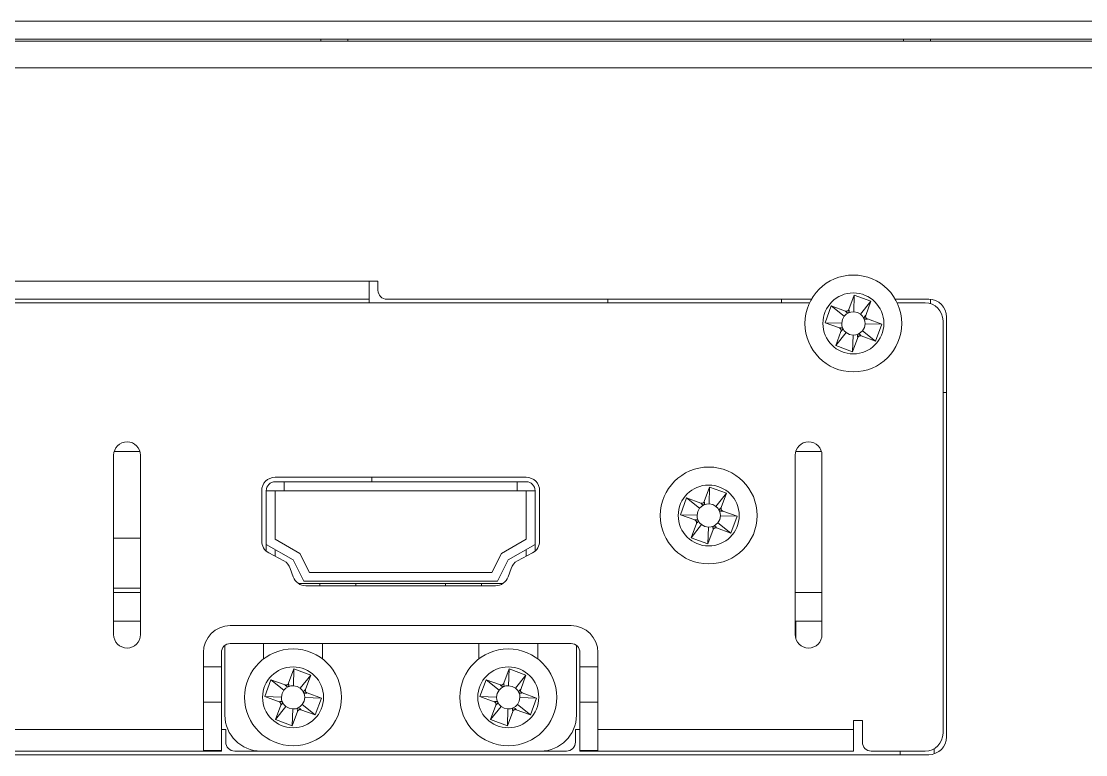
# Model space of a CAD drawing. Header units: millimetres. Extents: x 5 to 589, y 5 to 415.
# Drawn here: x 122.92 to 152.6, y 349.25 to 369.7 of the extents above; entities that cross this region are included whole.
import ezdxf

# ---------------------------------------------------------------- set-up
doc = ezdxf.new("R2010")
doc.units = ezdxf.units.MM

msp = doc.modelspace()

# ---------------------------------------------------------------- linework, layer by layer
at = {"color": 7, "linetype": 'Continuous', "lineweight": 15}
for p, q in [((83.7734, 369.699), (298.2734, 369.699)), ((83.7734, 369.199), (298.2734, 369.199)), ((84.2234, 369.149), (297.8234, 369.149)), ((131.2734, 369.149), (131.2734, 369.199)), ((132.0234, 369.149), (132.0234, 369.199)), ((147.5234, 369.199), (147.5234, 369.149)), ((148.2734, 369.199), (148.2734, 369.149)), ((84.2234, 368.399), (297.8234, 368.399)), ((132.6184, 362.449), (105.6184, 362.449)), ((132.8684, 362.449), (132.6184, 362.449)), ((132.6184, 362.449), (132.6184, 361.949)), ((132.8684, 362.199), (132.8684, 362.449)), ((93.3449, 361.849), (144.902, 361.849)), ((132.6184, 361.949), (105.6184, 361.949)), ((132.6184, 361.949), (132.6184, 361.849)), ((144.9543, 361.949), (133.1184, 361.949)), ((139.2734, 361.949), (139.2734, 361.849)), ((144.1234, 361.949), (144.1234, 361.849)), ((146.1445, 362.0643), (145.9993, 361.6647)), ((146.1321, 361.5989), (146.1445, 362.0643)), ((146.6144, 361.8936), (146.1445, 362.0643)), ((146.3253, 361.5287), (146.6144, 361.8936)), ((146.4693, 361.494), (146.6144, 361.8936)), ((148.2234, 361.949), (147.2926, 361.949)), ((147.3449, 361.849), (148.1234, 361.849)), ((145.5038, 361.765), (145.3331, 361.295)), ((145.8687, 361.4758), (145.5038, 361.765)), ((145.9034, 361.6199), (145.5038, 361.765)), ((145.7986, 361.2826), (145.3331, 361.295)), ((145.3331, 361.295), (145.7328, 361.1499)), ((146.4483, 361.2653), (146.9137, 361.253)), ((146.9137, 361.253), (146.5141, 361.3981)), ((146.7431, 360.783), (146.9137, 361.253)), ((148.6234, 361.349), (148.6234, 349.849)), ((148.7234, 349.749), (148.7234, 361.449)), ((145.7776, 361.054), (145.6324, 360.6544)), ((145.9216, 361.0193), (145.6324, 360.6544)), ((146.1148, 360.9491), (146.1024, 360.4837)), ((146.3435, 360.9281), (146.7431, 360.783)), ((146.3782, 361.0721), (146.7431, 360.783)), ((145.6324, 360.6544), (146.1024, 360.4837)), ((146.1024, 360.4837), (146.2475, 360.8833)), ((148.7234, 359.349), (148.6234, 359.349)), ((126.2349, 357.699), (125.512, 357.699)), ((145.2349, 357.699), (144.512, 357.699)), ((125.4984, 357.599), (125.4984, 352.599)), ((126.2484, 352.599), (126.2484, 357.599)), ((144.4984, 357.599), (144.4984, 352.599)), ((145.2484, 352.599), (145.2484, 357.599)), ((137.0009, 356.984), (130.0009, 356.984)), ((130.0009, 356.859), (130.2509, 356.859)), ((130.2509, 356.859), (130.2509, 356.609)), ((130.2509, 356.859), (136.7509, 356.859)), ((132.7009, 356.859), (132.7009, 356.984)), ((136.7509, 356.859), (136.7509, 356.609)), ((136.7509, 356.859), (137.0009, 356.859)), ((129.6259, 356.609), (129.6259, 355.209)), ((130.0009, 356.609), (129.7509, 356.609)), ((129.7509, 356.609), (129.7509, 355.109)), ((130.2509, 356.609), (130.0009, 356.609)), ((130.0009, 356.609), (130.0009, 355.2547)), ((136.7509, 356.609), (130.2509, 356.609)), ((137.0009, 356.609), (136.7509, 356.609)), ((137.0009, 355.2547), (137.0009, 356.609)), ((137.2509, 356.609), (137.0009, 356.609)), ((137.2509, 355.109), (137.2509, 356.609)), ((137.3759, 355.209), (137.3759, 356.609)), ((142.112, 356.7093), (141.9668, 356.3097)), ((142.0996, 356.2439), (142.112, 356.7093)), ((142.5819, 356.5386), (142.112, 356.7093)), ((142.2928, 356.1737), (142.5819, 356.5386)), ((142.4368, 356.139), (142.5819, 356.5386)), ((141.4713, 356.41), (141.3006, 355.94)), ((141.8362, 356.1208), (141.4713, 356.41)), ((141.8709, 356.2649), (141.4713, 356.41)), ((141.7661, 355.9276), (141.3006, 355.94)), ((141.3006, 355.94), (141.7003, 355.7949)), ((142.4158, 355.9103), (142.8812, 355.898)), ((142.8812, 355.898), (142.4816, 356.0431)), ((142.7106, 355.428), (142.8812, 355.898)), ((141.7451, 355.699), (141.5999, 355.2994)), ((141.8891, 355.6643), (141.5999, 355.2994)), ((142.0823, 355.5941), (142.0699, 355.1287)), ((142.311, 355.5731), (142.7106, 355.428)), ((142.3457, 355.7171), (142.7106, 355.428)), ((126.2484, 355.284), (125.4984, 355.284)), ((141.5999, 355.2994), (142.0699, 355.1287)), ((142.0699, 355.1287), (142.215, 355.5283)), ((129.7509, 355.109), (130.5009, 354.684)), ((129.7509, 355.109), (129.7509, 354.9295)), ((130.0009, 355.2547), (130.6905, 354.8639)), ((130.0009, 354.9673), (130.0009, 354.784)), ((136.3114, 354.8639), (137.0009, 355.2547)), ((136.5009, 354.684), (137.2509, 355.109)), ((137.0009, 354.9673), (137.0009, 354.784)), ((137.2509, 355.109), (137.2509, 354.9295)), ((129.8245, 354.8781), (130.2462, 354.6532)), ((130.5009, 354.684), (130.8009, 354.084)), ((130.6905, 354.8639), (130.9554, 354.334)), ((136.0464, 354.334), (136.3114, 354.8639)), ((136.2009, 354.084), (136.5009, 354.684)), ((136.7557, 354.6532), (137.1774, 354.8781)), ((130.4241, 354.4451), (130.5051, 354.2112)), ((136.4968, 354.2112), (136.5778, 354.4451)), ((130.8009, 354.084), (136.2009, 354.084)), ((130.9554, 354.334), (136.0464, 354.334)), ((126.2484, 353.8965), (125.4984, 353.8965)), ((131.2509, 354.019), (130.6559, 354.019)), ((130.8594, 353.959), (136.1425, 353.959)), ((131.2509, 354.019), (131.2509, 353.959)), ((131.2509, 354.019), (132.2509, 354.019)), ((132.2509, 354.019), (132.2509, 353.959)), ((134.7509, 354.019), (132.2509, 354.019)), ((134.7509, 354.019), (134.7509, 353.959)), ((134.7509, 354.019), (135.7509, 354.019)), ((135.7509, 354.019), (135.7509, 353.959)), ((136.3459, 354.019), (135.7509, 354.019)), ((125.4984, 353.769), (126.2484, 353.769)), ((144.4984, 353.769), (145.2484, 353.769)), ((125.4984, 352.969), (126.2484, 352.969)), ((144.4984, 352.969), (145.2484, 352.969)), ((144.5159, 352.4858), (144.5159, 352.969)), ((128.7509, 352.849), (138.2509, 352.849)), ((128.6009, 350.349), (128.6009, 352.299)), ((128.7509, 352.349), (138.2509, 352.349)), ((129.6759, 352.349), (129.6759, 351.9176)), ((131.3259, 351.9176), (131.3259, 352.349)), ((135.6759, 352.349), (135.6759, 351.9176)), ((137.3259, 351.9176), (137.3259, 352.349)), ((138.4009, 350.349), (138.4009, 352.299)), ((128.0009, 351.6961), (128.0009, 352.099)), ((128.5009, 351.6961), (128.5009, 352.099)), ((138.5009, 352.099), (138.5009, 351.6961)), ((139.0009, 352.099), (139.0009, 351.6961)), ((128.0009, 351.6961), (128.5009, 351.6961)), ((128.0009, 350.7097), (128.0009, 351.6961)), ((128.5009, 351.6961), (128.5009, 350.7097)), ((130.522, 351.6393), (130.3768, 351.2397)), ((130.5096, 351.1739), (130.522, 351.6393)), ((130.9919, 351.4686), (130.522, 351.6393)), ((130.7028, 351.1037), (130.9919, 351.4686)), ((130.8468, 351.069), (130.9919, 351.4686)), ((136.522, 351.6393), (136.3768, 351.2397)), ((136.5096, 351.1739), (136.522, 351.6393)), ((136.9919, 351.4686), (136.522, 351.6393)), ((136.7028, 351.1037), (136.9919, 351.4686)), ((136.8468, 351.069), (136.9919, 351.4686)), ((138.5009, 351.6961), (139.0009, 351.6961)), ((138.5009, 350.7097), (138.5009, 351.6961)), ((139.0009, 351.6961), (139.0009, 350.7097)), ((129.8813, 351.34), (129.7106, 350.87)), ((130.2462, 351.0508), (129.8813, 351.34)), ((130.2809, 351.1949), (129.8813, 351.34)), ((135.8813, 351.34), (135.7106, 350.87)), ((136.2462, 351.0508), (135.8813, 351.34)), ((136.2809, 351.1949), (135.8813, 351.34)), ((130.1761, 350.8576), (129.7106, 350.87)), ((129.7106, 350.87), (130.1103, 350.7249)), ((130.8258, 350.8403), (131.2912, 350.828)), ((131.2912, 350.828), (130.8916, 350.9731)), ((131.1206, 350.358), (131.2912, 350.828)), ((136.1761, 350.8576), (135.7106, 350.87)), ((135.7106, 350.87), (136.1103, 350.7249)), ((136.8258, 350.8403), (137.2912, 350.828)), ((137.2912, 350.828), (136.8916, 350.9731)), ((137.1206, 350.358), (137.2912, 350.828)), ((128.5009, 350.7097), (128.0009, 350.7097)), ((128.0009, 349.3626), (128.0009, 350.7097)), ((128.5009, 350.7097), (128.5009, 349.3626)), ((130.1551, 350.629), (130.0099, 350.2294)), ((130.2991, 350.5943), (130.0099, 350.2294)), ((130.4923, 350.5241), (130.4799, 350.0587)), ((130.7557, 350.6471), (131.1206, 350.358)), ((136.1551, 350.629), (136.0099, 350.2294)), ((136.2991, 350.5943), (136.0099, 350.2294)), ((136.4923, 350.5241), (136.4799, 350.0587)), ((136.7557, 350.6471), (137.1206, 350.358)), ((139.0009, 350.7097), (138.5009, 350.7097)), ((138.5009, 349.3626), (138.5009, 350.7097)), ((139.0009, 349.3626), (139.0009, 350.7097)), ((130.0099, 350.2294), (130.4799, 350.0587)), ((130.4799, 350.0587), (130.625, 350.4583)), ((130.721, 350.5031), (131.1206, 350.358)), ((136.0099, 350.2294), (136.4799, 350.0587)), ((136.4799, 350.0587), (136.625, 350.4583)), ((136.721, 350.5031), (137.1206, 350.358)), ((128.6234, 349.949), (128.5009, 349.949)), ((128.6234, 349.949), (128.6234, 349.599)), ((138.3734, 349.599), (138.3734, 349.949)), ((138.5009, 349.949), (138.3734, 349.949)), ((146.1234, 349.949), (146.1234, 350.199)), ((146.1234, 350.199), (146.3734, 350.199)), ((146.1234, 349.949), (146.1234, 349.349)), ((146.3734, 350.199), (146.3734, 349.599)), ((128.0009, 349.349), (92.1234, 349.349)), ((128.0009, 349.3626), (128.5009, 349.3626)), ((128.0009, 349.349), (128.0009, 349.3626)), ((128.5009, 349.349), (128.0009, 349.349)), ((128.5009, 349.3626), (128.5009, 349.349)), ((128.8734, 349.349), (129.6009, 349.349)), ((137.4009, 349.349), (129.6009, 349.349)), ((137.4009, 349.349), (138.1234, 349.349)), ((138.5009, 349.3626), (139.0009, 349.3626)), ((138.5009, 349.349), (138.5009, 349.3626)), ((139.0009, 349.349), (138.5009, 349.349)), ((139.0009, 349.3626), (139.0009, 349.349)), ((146.1234, 349.349), (139.0009, 349.349)), ((148.1234, 349.349), (146.6234, 349.349)), ((147.4284, 349.249), (147.4284, 349.349)), ((148.3734, 349.416), (148.3734, 349.272)), ((90.0234, 349.249), (148.2234, 349.249))]:
    msp.add_line(p, q, dxfattribs=at)
at = {"color": 8, "linetype": 'Continuous', "lineweight": 15}
for p, q in [((148.2734, 361.9465), (148.2734, 361.826)), ((92.1234, 349.949), (128.0009, 349.949)), ((139.0009, 349.949), (146.1234, 349.949))]:
    msp.add_line(p, q, dxfattribs=at)
at = {"color": 7, "linetype": 'Continuous', "lineweight": 15, "flags": 128}
for points in [[(145.9859, 361.5684), (145.9219, 361.529), (145.8687, 361.4758)], [(146.1321, 361.5989), (146.0572, 361.5922), (145.9859, 361.5684)], [(146.3253, 361.5287), (146.2345, 361.5798), (146.1321, 361.5989)], [(146.4179, 361.4116), (146.3784, 361.4756), (146.3253, 361.5287)], [(145.8687, 361.4758), (145.8176, 361.385), (145.7986, 361.2826)], [(145.7986, 361.2826), (145.8052, 361.2077), (145.829, 361.1364)], [(146.3782, 361.0721), (146.4293, 361.1629), (146.4483, 361.2653)], [(146.4483, 361.2653), (146.4417, 361.3402), (146.4179, 361.4116)], [(145.829, 361.1364), (145.8684, 361.0724), (145.9216, 361.0193)], [(145.9216, 361.0193), (146.0124, 360.9682), (146.1148, 360.9491)], [(146.1148, 360.9491), (146.1897, 360.9558), (146.261, 360.9795)], [(146.261, 360.9795), (146.325, 361.019), (146.3782, 361.0721)], [(141.9534, 356.2134), (141.8894, 356.174), (141.8362, 356.1208)], [(142.0996, 356.2439), (142.0247, 356.2372), (141.9534, 356.2134)], [(142.2928, 356.1737), (142.202, 356.2248), (142.0996, 356.2439)], [(142.3854, 356.0566), (142.3459, 356.1206), (142.2928, 356.1737)], [(141.8362, 356.1208), (141.7851, 356.03), (141.7661, 355.9276)], [(141.7661, 355.9276), (141.7727, 355.8527), (141.7965, 355.7814)], [(142.3457, 355.7171), (142.3968, 355.8079), (142.4158, 355.9103)], [(142.4158, 355.9103), (142.4092, 355.9852), (142.3854, 356.0566)], [(141.7965, 355.7814), (141.8359, 355.7174), (141.8891, 355.6643)], [(141.8891, 355.6643), (141.9799, 355.6132), (142.0823, 355.5941)], [(142.0823, 355.5941), (142.1572, 355.6008), (142.2285, 355.6245)], [(142.2285, 355.6245), (142.2925, 355.664), (142.3457, 355.7171)], [(130.3634, 351.1434), (130.2994, 351.104), (130.2462, 351.0508)], [(130.5096, 351.1739), (130.4347, 351.1672), (130.3634, 351.1434)], [(130.7028, 351.1037), (130.612, 351.1548), (130.5096, 351.1739)], [(130.7954, 350.9866), (130.7559, 351.0506), (130.7028, 351.1037)], [(136.3634, 351.1434), (136.2994, 351.104), (136.2462, 351.0508)], [(136.5096, 351.1739), (136.4347, 351.1672), (136.3634, 351.1434)], [(136.7028, 351.1037), (136.612, 351.1548), (136.5096, 351.1739)], [(136.7954, 350.9866), (136.7559, 351.0506), (136.7028, 351.1037)], [(130.2462, 351.0508), (130.1951, 350.96), (130.1761, 350.8576)], [(130.1761, 350.8576), (130.1827, 350.7827), (130.2065, 350.7114)], [(130.7557, 350.6471), (130.8068, 350.7379), (130.8258, 350.8403)], [(130.8258, 350.8403), (130.8192, 350.9152), (130.7954, 350.9866)], [(136.2462, 351.0508), (136.1951, 350.96), (136.1761, 350.8576)], [(136.1761, 350.8576), (136.1827, 350.7827), (136.2065, 350.7114)], [(136.7557, 350.6471), (136.8068, 350.7379), (136.8258, 350.8403)], [(136.8258, 350.8403), (136.8192, 350.9152), (136.7954, 350.9866)], [(130.2065, 350.7114), (130.2459, 350.6474), (130.2991, 350.5943)], [(130.2991, 350.5943), (130.3899, 350.5432), (130.4923, 350.5241)], [(130.4923, 350.5241), (130.5672, 350.5308), (130.6385, 350.5545)], [(130.6385, 350.5545), (130.7025, 350.594), (130.7557, 350.6471)], [(136.2065, 350.7114), (136.2459, 350.6474), (136.2991, 350.5943)], [(136.2991, 350.5943), (136.3899, 350.5432), (136.4923, 350.5241)], [(136.4923, 350.5241), (136.5672, 350.5308), (136.6385, 350.5545)], [(136.6385, 350.5545), (136.7025, 350.594), (136.7557, 350.6471)]]:
    msp.add_lwpolyline(points, dxfattribs=at)
at = {"color": 7, "linetype": 'Continuous', "lineweight": 15}
for centre, radius in [((146.1234, 361.274), 1.35), ((146.1234, 361.274), 0.85), ((142.0909, 355.919), 1.35), ((142.0909, 355.919), 0.85), ((130.5009, 350.849), 1.35), ((136.5009, 350.849), 1.35), ((130.5009, 350.849), 0.85), ((136.5009, 350.849), 0.85)]:
    msp.add_circle(centre, radius, dxfattribs=at)
for centre, radius, start, end in [((133.1184, 362.199), 0.25, 180, 270), ((148.1234, 361.349), 0.5, 0, 90), ((148.2234, 361.449), 0.5, 0, 90), ((125.8734, 357.599), 0.375, 0, 180), ((144.8734, 357.599), 0.375, 0, 180), ((130.0009, 356.609), 0.375, 90, 180), ((130.0009, 356.609), 0.25, 90, 180), ((137.0009, 356.609), 0.375, 0, 90), ((137.0009, 356.609), 0.25, 0, 90), ((130.0009, 355.209), 0.375, 180, 241.92751), ((137.0009, 355.209), 0.375, 298.07249, 0), ((130.0697, 354.3223), 0.375, 19.10806, 61.92751), ((136.9321, 354.3223), 0.375, 118.07249, 160.89194), ((130.8594, 354.334), 0.375, 199.10806, 270), ((136.1425, 354.334), 0.375, 270, 340.89194), ((125.8734, 352.599), 0.375, 180, 0), ((128.7509, 352.099), 0.75, 90, 180), ((138.2509, 352.099), 0.75, 0, 90), ((144.8734, 352.599), 0.375, 180, 0), ((128.7509, 352.099), 0.25, 90, 180), ((138.2509, 352.099), 0.25, 0, 90), ((129.6009, 350.349), 1, 180, 270), ((137.4009, 350.349), 1, 270, 0), ((148.1234, 349.849), 0.5, 270, 0), ((148.2234, 349.749), 0.5, 270, 0), ((128.8734, 349.599), 0.25, 180, 270), ((138.1234, 349.599), 0.25, 270, 0), ((146.6234, 349.599), 0.25, 180, 270)]:
    msp.add_arc(centre, radius, start, end, dxfattribs=at)
for points, knots in [([(145.9034, 361.6199), (145.9116, 361.6178), (145.928, 361.6136), (145.9535, 361.618), (145.9759, 361.6301), (145.9915, 361.6468), (145.9971, 361.6596), (145.9993, 361.6647)], [0, 0, 0, 0, 0.21490225, 0.42980235, 0.64426224, 0.85854953, 1, 1, 1, 1]), ([(145.9859, 361.5684), (145.9857, 361.5684), (145.962, 361.5627), (145.927, 361.5902), (145.9082, 361.6114), (145.905, 361.6183), (145.9034, 361.6199), (145.9034, 361.6199)], [0, 0, 0, 0, 0.0032264, 0.5053784, 0.9382955, 0.9999503, 1, 1, 1, 1]), ([(145.9993, 361.6647), (145.9993, 361.6647), (145.9993, 361.6631), (146.0034, 361.6535), (146.006, 361.6334), (146.0056, 361.6032), (145.9993, 361.5846), (145.9929, 361.5748), (145.9886, 361.5704), (145.986, 361.5685), (145.9859, 361.5684)], [0, 0, 0, 0, 0.0000493, 0.0616552, 0.4942295, 0.7445431, 0.8703262, 0.9334757, 0.9967776, 1, 1, 1, 1]), ([(146.4179, 361.4116), (146.4179, 361.4117), (146.4122, 361.4353), (146.4424, 361.4705), (146.4555, 361.4893), (146.4693, 361.4924), (146.4693, 361.494), (146.4693, 361.494)], [0, 0, 0, 0, 0.003225, 0.5053787, 0.9382954, 0.9999507, 1, 1, 1, 1]), ([(146.4693, 361.494), (146.4672, 361.4858), (146.463, 361.4694), (146.4675, 361.4439), (146.4796, 361.4215), (146.4963, 361.4059), (146.509, 361.4003), (146.5141, 361.3981)], [0, 0, 0, 0, 0.214889, 0.42980797, 0.64426032, 0.85854007, 1, 1, 1, 1]), ([(146.5141, 361.3981), (146.5141, 361.3981), (146.5126, 361.3981), (146.5029, 361.394), (146.4828, 361.3914), (146.4526, 361.3918), (146.4341, 361.3981), (146.4242, 361.4045), (146.4199, 361.4089), (146.418, 361.4114), (146.4179, 361.4116)], [0, 0, 0, 0, 0.00004931, 0.0616559, 0.49422964, 0.74454168, 0.87032583, 0.93347493, 0.99677672, 1, 1, 1, 1]), ([(145.7328, 361.1499), (145.7328, 361.1499), (145.7343, 361.1514), (145.744, 361.1487), (145.764, 361.1579), (145.7942, 361.156), (145.8128, 361.1498), (145.8226, 361.1434), (145.827, 361.1391), (145.8289, 361.1365), (145.829, 361.1364)], [0, 0, 0, 0, 0.0000497, 0.0616561, 0.4942298, 0.7445418, 0.8703259, 0.933475, 0.9967767, 1, 1, 1, 1]), ([(145.7776, 361.054), (145.7797, 361.0622), (145.7839, 361.0786), (145.7794, 361.1041), (145.7673, 361.1265), (145.7506, 361.1421), (145.7378, 361.1477), (145.7328, 361.1499)], [0, 0, 0, 0, 0.2148644, 0.4297901, 0.6442492, 0.8585356, 1, 1, 1, 1]), ([(145.829, 361.1364), (145.829, 361.1363), (145.8347, 361.1127), (145.8045, 361.0747), (145.7914, 361.0641), (145.7776, 361.054), (145.7776, 361.054), (145.7776, 361.054)], [0, 0, 0, 0, 0.003225, 0.505379, 0.9382953, 0.999951, 1, 1, 1, 1]), ([(146.2475, 360.8833), (146.2475, 360.8833), (146.2475, 360.8849), (146.2434, 360.8945), (146.2409, 360.9146), (146.2413, 360.9448), (146.2476, 360.9634), (146.254, 360.9732), (146.2583, 360.9775), (146.2609, 360.9794), (146.261, 360.9795)], [0, 0, 0, 0, 0.0000493, 0.0616558, 0.494229, 0.7445423, 0.8703265, 0.9334749, 0.9967767, 1, 1, 1, 1]), ([(146.3435, 360.9281), (146.3353, 360.9302), (146.3188, 360.9344), (146.2933, 360.9299), (146.271, 360.9179), (146.2554, 360.9011), (146.2498, 360.8884), (146.2475, 360.8833)], [0, 0, 0, 0, 0.214899, 0.42979086, 0.64426264, 0.85852315, 1, 1, 1, 1]), ([(146.261, 360.9795), (146.2612, 360.9796), (146.2849, 360.9851), (146.3199, 360.9579), (146.3387, 360.9366), (146.3419, 360.9297), (146.3435, 360.9281), (146.3435, 360.9281)], [0, 0, 0, 0, 0.0032261, 0.5053783, 0.9382955, 0.9999503, 1, 1, 1, 1]), ([(141.8709, 356.2649), (141.8791, 356.2628), (141.8955, 356.2586), (141.921, 356.263), (141.9434, 356.2751), (141.959, 356.2918), (141.9646, 356.3046), (141.9668, 356.3097)], [0, 0, 0, 0, 0.2148964, 0.4297885, 0.644253, 0.8585372, 1, 1, 1, 1]), ([(141.9534, 356.2134), (141.9532, 356.2134), (141.9295, 356.2078), (141.8945, 356.2365), (141.8757, 356.2537), (141.8725, 356.2641), (141.8709, 356.2649), (141.8709, 356.2649)], [0, 0, 0, 0, 0.0032263, 0.5053786, 0.9382955, 0.9999506, 1, 1, 1, 1]), ([(141.9668, 356.3097), (141.9668, 356.3097), (141.9668, 356.3081), (141.9709, 356.2985), (141.9735, 356.2784), (141.9731, 356.2482), (141.9668, 356.2296), (141.9604, 356.2198), (141.9561, 356.2154), (141.9535, 356.2135), (141.9534, 356.2134)], [0, 0, 0, 0, 0.00004931, 0.06165544, 0.49422953, 0.74454235, 0.87032595, 0.93347489, 0.99677672, 1, 1, 1, 1]), ([(142.3854, 356.0566), (142.3854, 356.0567), (142.3797, 356.0803), (142.4099, 356.1169), (142.423, 356.1316), (142.4368, 356.1382), (142.4368, 356.139), (142.4368, 356.139)], [0, 0, 0, 0, 0.0032257, 0.505379, 0.9382954, 0.9999509, 1, 1, 1, 1]), ([(142.4816, 356.0431), (142.4816, 356.0431), (142.4801, 356.0431), (142.4704, 356.039), (142.4503, 356.0364), (142.4201, 356.0368), (142.4016, 356.0431), (142.3917, 356.0495), (142.3874, 356.0539), (142.3855, 356.0564), (142.3854, 356.0566)], [0, 0, 0, 0, 0.0000493, 0.0616558, 0.4942298, 0.744542, 0.8703262, 0.9334749, 0.9967767, 1, 1, 1, 1]), ([(142.4368, 356.139), (142.4347, 356.1308), (142.4305, 356.1144), (142.435, 356.0889), (142.4471, 356.0665), (142.4638, 356.0509), (142.4765, 356.0453), (142.4816, 356.0431)], [0, 0, 0, 0, 0.2148786, 0.4297871, 0.6442446, 0.8585296, 1, 1, 1, 1]), ([(141.7003, 355.7949), (141.7003, 355.7949), (141.7003, 355.7949), (141.7168, 355.799), (141.7302, 355.8016), (141.7619, 355.8011), (141.7803, 355.7948), (141.7901, 355.7885), (141.7945, 355.7841), (141.7964, 355.7815), (141.7965, 355.7814)], [0, 0, 0, 0, 0.0000489, 0.0616555, 0.4942296, 0.7445419, 0.8703261, 0.9334749, 0.9967767, 1, 1, 1, 1]), ([(141.7451, 355.699), (141.7472, 355.7072), (141.7514, 355.7236), (141.7469, 355.7491), (141.7348, 355.7715), (141.7181, 355.7871), (141.7053, 355.7927), (141.7003, 355.7949)], [0, 0, 0, 0, 0.21488471, 0.42979932, 0.644263, 0.85855408, 1, 1, 1, 1]), ([(141.7965, 355.7814), (141.7965, 355.7813), (141.8022, 355.7576), (141.772, 355.7211), (141.7589, 355.7064), (141.7451, 355.6998), (141.7451, 355.699), (141.7451, 355.699)], [0, 0, 0, 0, 0.0032257, 0.505379, 0.9382954, 0.9999509, 1, 1, 1, 1]), ([(142.215, 355.5283), (142.215, 355.5283), (142.215, 355.5299), (142.2109, 355.5395), (142.2084, 355.5596), (142.2088, 355.5898), (142.2151, 355.6084), (142.2215, 355.6182), (142.2258, 355.6225), (142.2284, 355.6244), (142.2285, 355.6245)], [0, 0, 0, 0, 0.00004931, 0.06165544, 0.49422953, 0.74454235, 0.87032595, 0.93347489, 0.99677672, 1, 1, 1, 1]), ([(142.311, 355.5731), (142.3028, 355.5752), (142.2863, 355.5794), (142.2608, 355.5749), (142.2385, 355.5629), (142.2229, 355.5461), (142.2173, 355.5334), (142.215, 355.5283)], [0, 0, 0, 0, 0.2148964, 0.4297885, 0.644253, 0.8585372, 1, 1, 1, 1]), ([(142.2285, 355.6245), (142.2287, 355.6246), (142.2524, 355.6302), (142.2874, 355.6015), (142.3062, 355.5843), (142.3094, 355.5739), (142.311, 355.5731), (142.311, 355.5731)], [0, 0, 0, 0, 0.0032263, 0.5053786, 0.9382955, 0.9999506, 1, 1, 1, 1]), ([(130.2809, 351.1949), (130.2891, 351.1928), (130.3055, 351.1886), (130.331, 351.193), (130.3534, 351.2051), (130.369, 351.2218), (130.3746, 351.2346), (130.3768, 351.2397)], [0, 0, 0, 0, 0.21489802, 0.42979175, 0.64425027, 0.85853618, 1, 1, 1, 1]), ([(130.3634, 351.1434), (130.3632, 351.1434), (130.3397, 351.1378), (130.3044, 351.1652), (130.2857, 351.1863), (130.2825, 351.1933), (130.2809, 351.1949), (130.2809, 351.1949)], [0, 0, 0, 0, 0.0032502, 0.5053785, 0.9383199, 0.9999503, 1, 1, 1, 1]), ([(130.3768, 351.2397), (130.3768, 351.2397), (130.3768, 351.2381), (130.3809, 351.2285), (130.3835, 351.2084), (130.3831, 351.1782), (130.3768, 351.1596), (130.3704, 351.1498), (130.366, 351.1454), (130.3635, 351.1435), (130.3634, 351.1434)], [0, 0, 0, 0, 0.0000493, 0.0616312, 0.4942293, 0.7445188, 0.8703263, 0.9334753, 0.9967534, 1, 1, 1, 1]), ([(136.2809, 351.1949), (136.2891, 351.1928), (136.3055, 351.1886), (136.331, 351.193), (136.3534, 351.2051), (136.369, 351.2218), (136.3746, 351.2346), (136.3768, 351.2397)], [0, 0, 0, 0, 0.21489802, 0.42979175, 0.64425027, 0.85853618, 1, 1, 1, 1]), ([(136.3634, 351.1434), (136.3632, 351.1434), (136.3397, 351.1378), (136.3016, 351.1651), (136.291, 351.1864), (136.2809, 351.1933), (136.2809, 351.1949), (136.2809, 351.1949)], [0, 0, 0, 0, 0.0032502, 0.5053785, 0.9383199, 0.9999507, 1, 1, 1, 1]), ([(136.3768, 351.2397), (136.3768, 351.2397), (136.3768, 351.2381), (136.381, 351.2285), (136.3835, 351.2084), (136.3831, 351.1782), (136.3768, 351.1596), (136.3704, 351.1498), (136.366, 351.1454), (136.3635, 351.1435), (136.3634, 351.1434)], [0, 0, 0, 0, 0.0000493, 0.0616312, 0.4942293, 0.7445188, 0.8703263, 0.9334753, 0.9967534, 1, 1, 1, 1]), ([(130.7954, 350.9866), (130.7954, 350.9867), (130.7897, 351.0102), (130.8171, 351.0469), (130.8383, 351.0616), (130.8453, 351.0682), (130.8468, 351.069), (130.8468, 351.069)], [0, 0, 0, 0, 0.0032495, 0.505379, 0.93832, 0.9999506, 1, 1, 1, 1]), ([(130.8916, 350.9731), (130.8916, 350.9731), (130.8901, 350.9731), (130.8804, 350.969), (130.8603, 350.9664), (130.8301, 350.9668), (130.8116, 350.9731), (130.8017, 350.9795), (130.7974, 350.9839), (130.7955, 350.9864), (130.7954, 350.9866)], [0, 0, 0, 0, 0.0000493, 0.0616315, 0.4942289, 0.7445182, 0.8703263, 0.9334754, 0.9967529, 1, 1, 1, 1]), ([(130.8468, 351.069), (130.8447, 351.0608), (130.8405, 351.0444), (130.845, 351.0189), (130.8571, 350.9965), (130.8738, 350.9809), (130.8865, 350.9753), (130.8916, 350.9731)], [0, 0, 0, 0, 0.2148957, 0.4297843, 0.6442516, 0.8585324, 1, 1, 1, 1]), ([(136.7954, 350.9866), (136.7954, 350.9867), (136.7897, 351.0102), (136.8199, 351.0469), (136.833, 351.0616), (136.8468, 351.0682), (136.8468, 351.069), (136.8468, 351.069)], [0, 0, 0, 0, 0.0032495, 0.5053787, 0.9383198, 0.9999509, 1, 1, 1, 1]), ([(136.8916, 350.9731), (136.8916, 350.9731), (136.8916, 350.9731), (136.875, 350.969), (136.8616, 350.9664), (136.83, 350.9668), (136.8116, 350.9731), (136.8017, 350.9795), (136.7974, 350.9839), (136.7955, 350.9864), (136.7954, 350.9866)], [0, 0, 0, 0, 0.0000489, 0.0616312, 0.4942296, 0.744519, 0.8703259, 0.9334763, 0.9967538, 1, 1, 1, 1]), ([(136.8468, 351.069), (136.8447, 351.0608), (136.8405, 351.0444), (136.845, 351.0189), (136.8571, 350.9965), (136.8738, 350.9809), (136.8865, 350.9753), (136.8916, 350.9731)], [0, 0, 0, 0, 0.2148974, 0.4297933, 0.644268, 0.858556, 1, 1, 1, 1]), ([(130.1103, 350.7249), (130.1103, 350.7249), (130.1103, 350.7249), (130.1268, 350.729), (130.1402, 350.7316), (130.1719, 350.7311), (130.1903, 350.7248), (130.2001, 350.7185), (130.2045, 350.7141), (130.2064, 350.7115), (130.2065, 350.7114)], [0, 0, 0, 0, 0.0000489, 0.0616312, 0.4942297, 0.744518, 0.8703262, 0.9334753, 0.9967544, 1, 1, 1, 1]), ([(130.1551, 350.629), (130.1572, 350.6372), (130.1614, 350.6536), (130.1569, 350.6791), (130.1448, 350.7015), (130.1281, 350.7171), (130.1153, 350.7227), (130.1103, 350.7249)], [0, 0, 0, 0, 0.2148825, 0.4297949, 0.6442703, 0.8585485, 1, 1, 1, 1]), ([(130.2065, 350.7114), (130.2065, 350.7113), (130.2122, 350.6878), (130.182, 350.651), (130.1689, 350.6364), (130.1551, 350.6298), (130.1551, 350.629), (130.1551, 350.629)], [0, 0, 0, 0, 0.0032495, 0.5053792, 0.9383198, 0.9999509, 1, 1, 1, 1]), ([(130.625, 350.4583), (130.625, 350.4583), (130.625, 350.4599), (130.6209, 350.4695), (130.6184, 350.4896), (130.6188, 350.5198), (130.6251, 350.5384), (130.6315, 350.5482), (130.6358, 350.5526), (130.6384, 350.5544), (130.6385, 350.5545)], [0, 0, 0, 0, 0.0000493, 0.0616312, 0.4942293, 0.7445188, 0.8703263, 0.9334753, 0.9967534, 1, 1, 1, 1]), ([(130.6385, 350.5545), (130.6387, 350.5546), (130.6622, 350.5602), (130.6974, 350.5314), (130.7162, 350.5143), (130.7194, 350.5039), (130.721, 350.5031), (130.721, 350.5031)], [0, 0, 0, 0, 0.0032502, 0.5053785, 0.9383199, 0.9999506, 1, 1, 1, 1]), ([(136.1103, 350.7249), (136.1103, 350.7249), (136.1118, 350.7249), (136.1215, 350.729), (136.1415, 350.7316), (136.1717, 350.7311), (136.1903, 350.7248), (136.2001, 350.7185), (136.2045, 350.7141), (136.2064, 350.7115), (136.2065, 350.7114)], [0, 0, 0, 0, 0.0000493, 0.0616315, 0.494229, 0.7445183, 0.8703264, 0.9334755, 0.9967535, 1, 1, 1, 1]), ([(136.1551, 350.629), (136.1572, 350.6372), (136.1614, 350.6536), (136.1569, 350.6791), (136.1448, 350.7015), (136.1281, 350.7171), (136.1153, 350.7227), (136.1103, 350.7249)], [0, 0, 0, 0, 0.21488082, 0.42978586, 0.64425398, 0.85852481, 1, 1, 1, 1]), ([(136.2065, 350.7114), (136.2065, 350.7113), (136.2122, 350.6878), (136.1848, 350.651), (136.1635, 350.6364), (136.1566, 350.6297), (136.1551, 350.629), (136.1551, 350.629)], [0, 0, 0, 0, 0.0032495, 0.505379, 0.93832, 0.9999506, 1, 1, 1, 1]), ([(136.625, 350.4583), (136.625, 350.4583), (136.625, 350.4599), (136.6209, 350.4695), (136.6184, 350.4896), (136.6188, 350.5198), (136.6251, 350.5384), (136.6315, 350.5482), (136.6358, 350.5526), (136.6384, 350.5544), (136.6385, 350.5545)], [0, 0, 0, 0, 0.0000493, 0.0616312, 0.4942293, 0.7445188, 0.8703263, 0.9334753, 0.9967534, 1, 1, 1, 1]), ([(136.6385, 350.5545), (136.6387, 350.5546), (136.662, 350.5602), (136.6975, 350.5314), (136.7162, 350.5143), (136.7194, 350.5039), (136.721, 350.5031), (136.721, 350.5031)], [0, 0, 0, 0, 0.0032488, 0.5053783, 0.9383199, 0.9999506, 1, 1, 1, 1]), ([(130.721, 350.5031), (130.7128, 350.5052), (130.6963, 350.5094), (130.6708, 350.5049), (130.6485, 350.4929), (130.6329, 350.4761), (130.6273, 350.4634), (130.625, 350.4583)], [0, 0, 0, 0, 0.2148989, 0.4297936, 0.6442605, 0.8585356, 1, 1, 1, 1]), ([(136.721, 350.5031), (136.7128, 350.5052), (136.6963, 350.5094), (136.6708, 350.5049), (136.6485, 350.4929), (136.6329, 350.4761), (136.6273, 350.4634), (136.625, 350.4583)], [0, 0, 0, 0, 0.2148989, 0.4297936, 0.6442605, 0.8585356, 1, 1, 1, 1])]:
    msp.add_open_spline(points, degree=3, knots=knots, dxfattribs=at)

doc.saveas('drawing.dxf')
